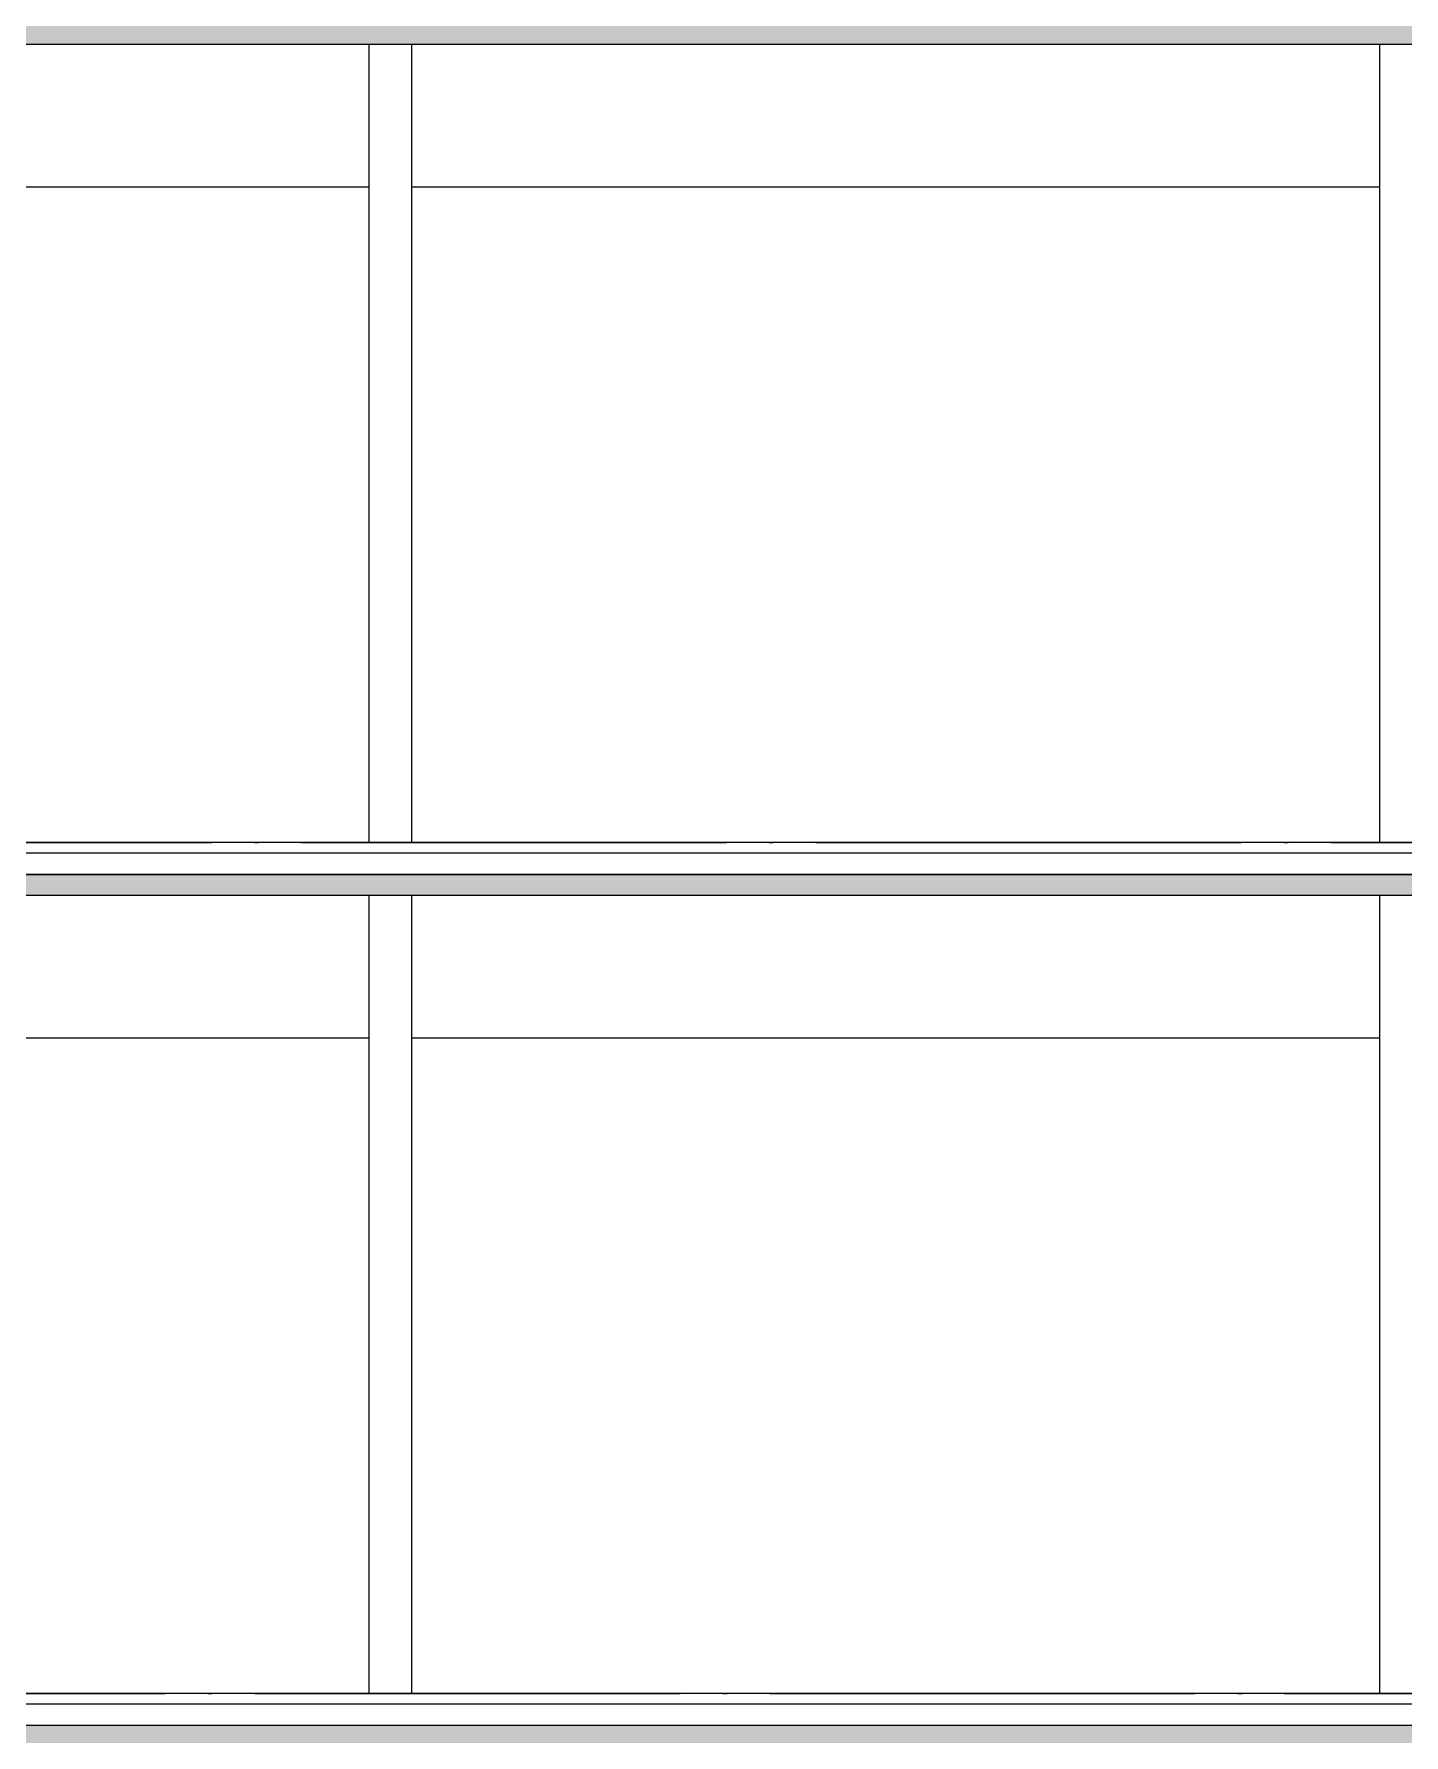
# Model space of a CAD drawing. Extents: x 1980812 to 2578970, y -669191 to 284498.
# Drawn here: x 2557893 to 2564331, y -268685 to -260690 of the extents above; entities that cross this region are included whole.
import ezdxf

# ---------------------------------------------------------------- set-up
doc = ezdxf.new("R2010")
doc.units = 0
doc.header["$LTSCALE"] = 1000
doc.header["$MEASUREMENT"] = 0
doc.linetypes.add('DOTE', pattern=[2.42, 2, -0.2, 0.02, -0.2])
for name, color, linetype in [('dote', 1, 'DOTE'), ('SPACE_HATCH', 8, 'Continuous'), ('WALL', 4, 'Continuous'), ('可见看线', 63, 'Continuous'), ('空线', 3, 'Continuous'), ('面层', 31, 'Continuous')]:
    doc.layers.add(name, color=color, linetype=linetype)

# ---------------------------------------------------------------- blocks, each defined once
blk = doc.blocks.new('pm3')
at = {"layer": 'SPACE_HATCH'}
h = blk.add_hatch(color=256, dxfattribs=at)
h.dxf.hatch_style = 1
h.paths.add_polyline_path([(14823.4, -4250), (12573.4, -4250), (12573.4, -4900), (12173.4, -4900), (12173.4, -4250), (4973.4, -4250), (4973.4, -5350), (4473.4, -5350), (4473.4, -4250), (551.1, -4250), (208.3, -4250), (-3426.7, -4250), (-3426.7, -5350), (-3926.7, -5350), (-3926.7, -4250), (-10726.6, -4250), (-10726.6, -4900), (-11126.6, -4900), (-11126.6, -4250), (-13976.6, -4250), (-13976.6, -4850), (-14226.6, -4850), (-14226.6, -4450), (-14726.6, -4450), (-14726.6, -4900), (-14826.6, -4900), (-14826.6, -3650), (-14726.6, -3650), (-14726.6, -4350), (-14226.6, -4350), (-14226.6, -3650), (-14106.6, -3650), (-14106.6, -4150), (-13556.6, -4150), (-13556.6, -3650), (-13356.6, -3650), (-13356.6, -4150), (208.3, -4150), (14203.4, -4150), (14203.4, -3650), (14403.4, -3650), (14403.4, -4150), (14953.4, -4150), (14953.4, -3650), (15073.4, -3650), (15073.4, -4350), (15573.4, -4350), (15573.4, -3650), (15673.4, -3650), (15973.4, -3650), (15973.4, -3850), (15673.4, -3850), (15673.4, -4900), (15573.4, -4900), (15573.4, -4450), (15073.4, -4450), (15073.4, -4850), (14823.4, -4850)])
at = {"layer": 'WALL'}
for p, q in [((-13356.6, -4150, 0), (208.3, -4150, 0)), ((208.3, -4150, 0), (-13356.6, -4150, 0)), ((-10726.6, -4250, 0), (-3926.7, -4250, 0)), ((-10726.6, -4250, 0), (-3926.7, -4250, 0)), ((-5826.6, -8000, 0), (-5826.6, -4250, 0)), ((-5626.6, -8000, 0), (-5626.6, -4250, 0))]:
    blk.add_line(p, q, dxfattribs=at)
at = {"layer": '可见看线'}
for p, q in [((-10376.6, -8000, 0), (-10376.6, -4250, 0)), ((-10376.6, -4920, 0), (-5826.6, -4920, 0)), ((-5626.6, -4920, 0), (-3926.7, -4920, 0)), ((-5626.6, -4920, 0), (-3926.7, -4920, 0))]:
    blk.add_line(p, q, dxfattribs=at)
at = {"layer": '面层'}
for p, q in [((-13356.6, -4000, 0), (208.3, -4000, 0)), ((-13356.6, -4050, 0), (208.3, -4050, 0))]:
    blk.add_line(p, q, dxfattribs=at)
blk = doc.blocks.new('19层')
at = {"layer": 'SPACE_HATCH'}
h = blk.add_hatch(color=256, dxfattribs=at)
h.dxf.hatch_style = 1
h.paths.add_polyline_path([(26200, -250), (19000, -250), (19000, -1350), (18500, -1350), (18500, -250), (14577.7, -250), (10600, -250), (10600, -250), (10600, -1350), (10100, -1350), (10100, -250), (3300, -250), (3300, -900), (2900, -900), (2900, -250), (50, -250), (50, -800), (670, -800), (670, -900), (-200, -900), (-200, 150), (-200, 350), (0, 350), (0, -150), (14234.9, -150), (28900, -150), (28900, 350), (29100, 350), (29100, 150), (29100, 150), (29100, -900), (28230, -900), (28230, -800), (28850, -800), (28850, -250), (26600, -250), (26600, -900), (26200, -900)])
at = {"layer": 'WALL'}
for p, q in [((3300, -250, 0), (10100, -250, 0)), ((8200, -4000, 0), (8200, -250, 0)), ((8400, -4000, 0), (8400, -250, 0))]:
    blk.add_line(p, q, dxfattribs=at)
at = {"layer": '可见看线'}
for p, q in [((3650, -4000, 0), (3650, -250, 0)), ((3650, -920, 0), (8200, -920, 0)), ((8400, -920, 0), (10100, -920, 0)), ((8400, -920, 0), (10100, -920, 0))]:
    blk.add_line(p, q, dxfattribs=at)
blk = doc.blocks.new('pou1')
at = {"layer": 'SPACE_HATCH'}
h = blk.add_hatch(color=256, dxfattribs=at)
h.dxf.hatch_style = 1
h.paths.add_polyline_path([(18500, -250), (14577.7, -250), (10600, -250), (10600, -1350), (10100, -1350), (10100, -250), (3300, -250), (3300, -900), (2900, -900), (2900, -250), (50, -250), (50, -900), (-200, -900), (-200, -700), (-200, 250), (-200, 350), (0, 350), (0, -150), (14577.7, -150), (28900, -150), (28900, 350), (29100, 350), (29100, 250), (29100, -700), (29100, -900), (28850, -900), (28850, -250), (26600, -250), (26600, -900), (26200, -900), (26200, -250), (19000, -250), (19000, -1350), (18500, -1350)])
at = {"layer": 'WALL'}
blk.add_line((0, -150, 0), (14577.7, -150, 0), dxfattribs=at)
at = {"layer": '面层'}
for p, q in [((0, 0), (14577.7, 0, 0)), ((0, -50), (14577.7, -50, 0))]:
    blk.add_line(p, q, dxfattribs=at)

msp = doc.modelspace()

# ---------------------------------------------------------------- linework, layer by layer
at = {"layer": 'dote'}
for p, q in [((2537367.3, -264490.4, 0), (2570749.8, -264490.4, 0)), ((2537150.5, -268490.4, 0), (2570533, -268490.4, 0))]:
    msp.add_line(p, q, dxfattribs=at)

# ---------------------------------------------------------------- block references
at = {"layer": '空线', "xscale": -1, "rotation": 359.9999999999997}
for name, p in [('19层', (2567868.4, -260490.4, 0)), ('pm3', (2553841.7, -260490.4, 0)), ('pou1', (2567868.4, -268490.4, 0))]:
    msp.add_blockref(name, p, dxfattribs=at)

doc.saveas('drawing.dxf')
